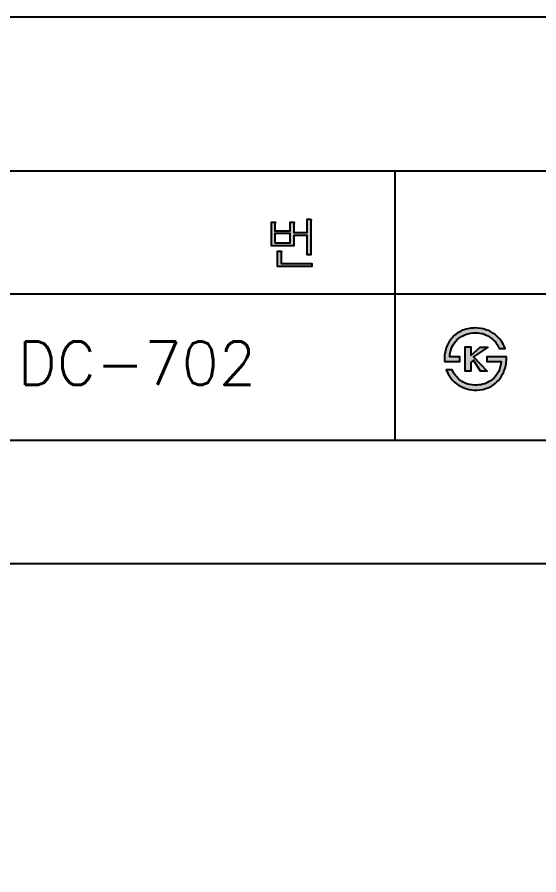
# Model space of a CAD drawing. Extents: x 63648 to 66073, y 58101 to 61531.
# Drawn here: x 64862 to 65267, y 60863 to 61531 of the extents above; entities that cross this region are included whole.
import ezdxf
from ezdxf.lldxf.tags import DXFTag

# ---------------------------------------------------------------- set-up
doc = ezdxf.new("R2010")
doc.units = 0
doc.header["$MEASUREMENT"] = 0
for name, color, linetype in [('LINE', 7, 'CONTINUOUS'), ('LINE @ 1 VP1', 7, 'CONTINUOUS'), ('LINE @ 1 VPModel', 7, 'CONTINUOUS'), ('YA', 7, 'CONTINUOUS')]:
    doc.layers.add(name, color=color, linetype=linetype)
doc.styles.get("Standard").update_dxf_attribs({"font": 'txt.shx', "bigfont": 'ghs.shx'})
tags = doc.linetypes.add('Amconstr', pattern=[9999, 9999, 0]).pattern_tags.tags
tags[6:7] = [DXFTag(74, 4), DXFTag(75, 0), DXFTag(340, '0'), DXFTag(46, 1.0), DXFTag(50, 0.0), DXFTag(44, 0.0), DXFTag(45, 0.0)]
tags[4:5] = [DXFTag(74, 4), DXFTag(75, 0), DXFTag(340, '0'), DXFTag(46, 1.0), DXFTag(50, 0.0), DXFTag(44, 0.0), DXFTag(45, 0.0)]

# ---------------------------------------------------------------- blocks, each defined once
blk = doc.blocks.new('*U46')
at = {"layer": 'LINE @ 1 VP1', "linetype": 'Amconstr'}
h = blk.add_hatch(color=256, dxfattribs=at)
h.dxf.hatch_style = 1
h.paths.add_polyline_path([(65076.83, 61370.32), (65076.87, 61370.7), (65077.04, 61371.04), (65077.13, 61371.23), (65077.15, 61371.31), (65077.17, 61371.38), (65077.17, 61371.45), (65077.17, 61371.48), (65077.17, 61371.5), (65077.16, 61371.53), (65077.15, 61371.55), (65077.14, 61371.57), (65077.12, 61371.58), (65077.09, 61371.61), (65077.06, 61371.63), (65076.97, 61371.68), (65076.85, 61371.71), (65076.7, 61371.74), (65075.86, 61371.79), (65073.99, 61371.79), (65073.99, 61365.16), (65062.07, 61365.16), (65062.07, 61370.53), (65062.15, 61370.91), (65062.36, 61371.21), (65062.46, 61371.36), (65062.5, 61371.43), (65062.52, 61371.49), (65062.52, 61371.52), (65062.53, 61371.54), (65062.53, 61371.57), (65062.53, 61371.59), (65062.52, 61371.61), (65062.51, 61371.63), (65062.5, 61371.65), (65062.49, 61371.67), (65062.48, 61371.68), (65062.47, 61371.68), (65062.44, 61371.7), (65062.38, 61371.72), (65062.17, 61371.76), (65061.48, 61371.79), (65059.33, 61371.79), (65059.33, 61353.42), (65076.83, 61353.42), (65076.83, 61361.46), (65087.17, 61361.46), (65087.17, 61346.33), (65090.01, 61346.33), (65090.01, 61372.59), (65090.05, 61372.97), (65090.22, 61373.3), (65090.31, 61373.5), (65090.36, 61373.65), (65090.37, 61373.71), (65090.37, 61373.77), (65090.37, 61373.79), (65090.36, 61373.81), (65090.36, 61373.83), (65090.33, 61373.88), (65090.31, 61373.9), (65090.29, 61373.92), (65090.26, 61373.94), (65090.23, 61373.96), (65090.19, 61373.98), (65090.09, 61374.01), (65089.84, 61374.05), (65089.5, 61374.06), (65087.17, 61374.06), (65087.17, 61363.81), (65076.83, 61363.81)])
h.paths.add_polyline_path([(65073.99, 61362.9), (65073.99, 61355.59), (65062.07, 61355.59), (65062.07, 61362.9)], flags=16)
h.paths.add_polyline_path([(65067.13, 61348.74), (65067.04, 61348.57), (65066.92, 61348.28), (65066.88, 61347.94), (65066.88, 61339.67), (65090.86, 61339.67), (65090.86, 61337.36), (65064.09, 61337.36), (65064.09, 61349.2), (65066.16, 61349.2), (65066.83, 61349.16), (65067.01, 61349.13), (65067.18, 61349.04), (65067.2, 61348.95), (65067.18, 61348.88)])
at = {"layer": 'LINE @ 1 VPModel', "linetype": 'Amconstr'}
h = blk.add_hatch(color=256, dxfattribs=at)
h.dxf.hatch_style = 1
h.paths.add_polyline_path([(65076.83, 61370.32), (65076.87, 61370.7), (65077.04, 61371.04), (65077.13, 61371.23), (65077.15, 61371.31), (65077.17, 61371.38), (65077.17, 61371.45), (65077.17, 61371.48), (65077.17, 61371.5), (65077.16, 61371.53), (65077.15, 61371.55), (65077.14, 61371.57), (65077.12, 61371.58), (65077.09, 61371.61), (65077.06, 61371.63), (65076.97, 61371.68), (65076.85, 61371.71), (65076.7, 61371.74), (65075.86, 61371.79), (65073.99, 61371.79), (65073.99, 61365.16), (65062.07, 61365.16), (65062.07, 61370.53), (65062.15, 61370.91), (65062.36, 61371.21), (65062.46, 61371.36), (65062.5, 61371.43), (65062.52, 61371.49), (65062.52, 61371.52), (65062.53, 61371.54), (65062.53, 61371.57), (65062.53, 61371.59), (65062.52, 61371.61), (65062.51, 61371.63), (65062.5, 61371.65), (65062.49, 61371.67), (65062.48, 61371.68), (65062.47, 61371.68), (65062.44, 61371.7), (65062.38, 61371.72), (65062.17, 61371.76), (65061.48, 61371.79), (65059.33, 61371.79), (65059.33, 61353.42), (65076.83, 61353.42), (65076.83, 61361.46), (65087.17, 61361.46), (65087.17, 61346.33), (65090.01, 61346.33), (65090.01, 61372.59), (65090.05, 61372.97), (65090.22, 61373.3), (65090.31, 61373.5), (65090.36, 61373.65), (65090.37, 61373.71), (65090.37, 61373.77), (65090.37, 61373.79), (65090.36, 61373.81), (65090.36, 61373.83), (65090.33, 61373.88), (65090.31, 61373.9), (65090.29, 61373.92), (65090.26, 61373.94), (65090.23, 61373.96), (65090.19, 61373.98), (65090.09, 61374.01), (65089.84, 61374.05), (65089.5, 61374.06), (65087.17, 61374.06), (65087.17, 61363.81), (65076.83, 61363.81)])
h.paths.add_polyline_path([(65073.99, 61362.9), (65073.99, 61355.59), (65062.07, 61355.59), (65062.07, 61362.9)], flags=16)
h.paths.add_polyline_path([(65067.13, 61348.74), (65067.04, 61348.57), (65066.92, 61348.28), (65066.88, 61347.94), (65066.88, 61339.67), (65090.86, 61339.67), (65090.86, 61337.36), (65064.09, 61337.36), (65064.09, 61349.2), (65066.16, 61349.2), (65066.83, 61349.16), (65067.01, 61349.13), (65067.18, 61349.04), (65067.2, 61348.95), (65067.18, 61348.88)])

msp = doc.modelspace()

# ---------------------------------------------------------------- hatches: boundary and pattern name
at = {"layer": 'LINE'}
h = msp.add_hatch(color=256, dxfattribs=at)
h.dxf.hatch_style = 1
edge = h.paths.add_edge_path()
edge.add_spline(control_points=[(65233.34, 61284.24), (65229.12, 61287.57), (65223.93, 61289.28), (65217.76, 61289.35)], knot_values=[4, 4, 4, 4, 5, 5, 5, 5], degree=3, periodic=0)
edge.add_spline(control_points=[(65217.76, 61289.35), (65213.78, 61289.31), (65210.19, 61288.54), (65206.98, 61287.04)], knot_values=[3, 3, 3, 3, 4, 4, 4, 4], degree=3, periodic=0)
edge.add_spline(control_points=[(65206.98, 61287.04), (65204.01, 61285.65), (65201.49, 61283.67), (65199.42, 61281.12)], knot_values=[2, 2, 2, 2, 3, 3, 3, 3], degree=3, periodic=0)
edge.add_spline(control_points=[(65199.42, 61281.12), (65197.43, 61278.75), (65195.96, 61275.99), (65195.02, 61272.87)], knot_values=[1, 1, 1, 1, 2, 2, 2, 2], degree=3, periodic=0)
edge.add_spline(control_points=[(65195.02, 61272.87), (65194.12, 61269.82), (65193.76, 61266.64), (65193.95, 61263.33)], knot_values=[0, 0, 0, 0, 1, 1, 1, 1], degree=3, periodic=0)
edge.add_spline(control_points=[(65193.95, 61263.33), (65193.95, 61263.33), (65193.95, 61263.33), (65193.95, 61263.33), (65193.95, 61263.33), (65205.87, 61263.33), (65205.87, 61263.33), (65205.87, 61263.33), (65205.87, 61266.87), (65205.87, 61266.87), (65205.87, 61266.87), (65198.09, 61266.87), (65198.09, 61266.87)], knot_values=[11.00004, 11.00004, 11.00004, 11.00004, 12, 12, 12, 13, 13, 13, 14, 14, 14, 14.99996, 14.99996, 14.99996, 14.99996], degree=3, periodic=0)
edge.add_spline(control_points=[(65198.09, 61266.87), (65198.09, 61266.87), (65198.09, 61266.87), (65198.09, 61266.87)], knot_values=[11, 11, 11, 11, 11.00004, 11.00004, 11.00004, 11.00004], degree=3, periodic=0)
edge.add_spline(control_points=[(65198.09, 61266.87), (65198.39, 61272.54), (65200.44, 61277.11), (65204.24, 61280.57)], knot_values=[10, 10, 10, 10, 11, 11, 11, 11], degree=3, periodic=0)
edge.add_spline(control_points=[(65204.24, 61280.57), (65207.92, 61283.92), (65212.57, 61285.59), (65218.18, 61285.59)], knot_values=[9, 9, 9, 9, 10, 10, 10, 10], degree=3, periodic=0)
edge.add_spline(control_points=[(65218.18, 61285.59), (65222.84, 61285.59), (65227.02, 61284.14), (65230.71, 61281.25)], knot_values=[8, 8, 8, 8, 9, 9, 9, 9], degree=3, periodic=0)
edge.add_spline(control_points=[(65230.71, 61281.25), (65233.64, 61278.88), (65235.57, 61276.28), (65236.51, 61273.46)], knot_values=[7, 7, 7, 7, 8, 8, 8, 8], degree=3, periodic=0)
edge.add_spline(control_points=[(65236.51, 61273.46), (65236.51, 61273.46), (65241.18, 61273.46), (65241.18, 61273.46)], knot_values=[6.00001, 6.00001, 6.00001, 6.00001, 7, 7, 7, 7], degree=3, periodic=0)
edge.add_spline(control_points=[(65241.18, 61273.46), (65239.37, 61277.94), (65236.76, 61281.53), (65233.34, 61284.24)], knot_values=[5, 5, 5, 5, 6, 6, 6, 6], degree=3, periodic=0)
h = msp.add_hatch(color=256, dxfattribs=at)
h.dxf.hatch_style = 1
h.paths.add_polyline_path([(65216.72, 61267), (65227.66, 61274.44), (65221.85, 61274.44), (65214.63, 61267.9), (65214.63, 61274.61), (65210.19, 61274.61), (65210.19, 61255.72), (65214.63, 61255.72), (65214.63, 61262.43), (65216.72, 61264.29), (65222.08, 61255.72), (65227.15, 61255.72)])
h = msp.add_hatch(color=256, dxfattribs=at)
h.dxf.hatch_style = 1
edge = h.paths.add_edge_path()
edge.add_spline(control_points=[(65240.73, 61256.75), (65241.85, 61259.96), (65242.38, 61263.33), (65242.31, 61266.87)], knot_values=[0, 0, 0, 0, 1, 1, 1, 1], degree=3, periodic=0)
edge.add_spline(control_points=[(65242.31, 61266.87), (65242.31, 61266.87), (65242.31, 61266.87), (65242.31, 61266.87), (65242.31, 61266.87), (65226.93, 61266.87), (65226.93, 61266.87), (65226.93, 61266.87), (65226.93, 61263.33), (65226.93, 61263.33), (65226.93, 61263.33), (65238.09, 61263.33), (65238.09, 61263.33)], knot_values=[11.00004, 11.00004, 11.00004, 11.00004, 12, 12, 12, 13, 13, 13, 14, 14, 14, 14.99996, 14.99996, 14.99996, 14.99996], degree=3, periodic=0)
edge.add_spline(control_points=[(65238.09, 61263.33), (65238.09, 61263.33), (65238.09, 61263.33), (65238.09, 61263.33)], knot_values=[11, 11, 11, 11, 11.00004, 11.00004, 11.00004, 11.00004], degree=3, periodic=0)
edge.add_spline(control_points=[(65238.09, 61263.33), (65237.61, 61257.32), (65235.27, 61252.62), (65231.11, 61249.19)], knot_values=[10, 10, 10, 10, 11, 11, 11, 11], degree=3, periodic=0)
edge.add_spline(control_points=[(65231.11, 61249.19), (65227.55, 61246.34), (65223.54, 61244.91), (65219.12, 61244.91)], knot_values=[9, 9, 9, 9, 10, 10, 10, 10], degree=3, periodic=0)
edge.add_spline(control_points=[(65219.12, 61244.91), (65214.09, 61244.64), (65209.76, 61245.92), (65206.16, 61248.74)], knot_values=[8, 8, 8, 8, 9, 9, 9, 9], degree=3, periodic=0)
edge.add_spline(control_points=[(65206.16, 61248.74), (65203.68, 61250.7), (65201.55, 61253.4), (65199.74, 61256.86)], knot_values=[7, 7, 7, 7, 8, 8, 8, 8], degree=3, periodic=0)
edge.add_spline(control_points=[(65199.74, 61256.86), (65199.74, 61256.86), (65195.31, 61256.86), (65195.31, 61256.86)], knot_values=[6.00001, 6.00001, 6.00001, 6.00001, 7, 7, 7, 7], degree=3, periodic=0)
edge.add_spline(control_points=[(65195.31, 61256.86), (65197.41, 61251.6), (65200.62, 61247.6), (65204.94, 61244.85)], knot_values=[5, 5, 5, 5, 6, 6, 6, 6], degree=3, periodic=0)
edge.add_spline(control_points=[(65204.94, 61244.85), (65209, 61242.25), (65213.71, 61240.96), (65219.09, 61241)], knot_values=[4, 4, 4, 4, 5, 5, 5, 5], degree=3, periodic=0)
edge.add_spline(control_points=[(65219.09, 61241), (65222.4, 61241), (65225.51, 61241.67), (65228.44, 61243.03)], knot_values=[3, 3, 3, 3, 4, 4, 4, 4], degree=3, periodic=0)
edge.add_spline(control_points=[(65228.44, 61243.03), (65231.3, 61244.32), (65233.8, 61246.14), (65235.93, 61248.52)], knot_values=[2, 2, 2, 2, 3, 3, 3, 3], degree=3, periodic=0)
edge.add_spline(control_points=[(65235.93, 61248.52), (65238.04, 61250.89), (65239.64, 61253.63), (65240.73, 61256.75)], knot_values=[1, 1, 1, 1, 2, 2, 2, 2], degree=3, periodic=0)

# ---------------------------------------------------------------- linework, layer by layer
at = {"layer": 'YA', "color": 7}
for p, q in [((65914.92, 61411.6), (63838.92, 61411.6)), ((65155.63, 61201.6), (65155.63, 61411.6)), ((65914.92, 61315.6), (64233.4, 61315.6)), ((65914.92, 61201.6), (63838.92, 61201.6)), ((65914.92, 61105.6), (63838.92, 61105.6)), ((65914.92, 61105.6), (63838.92, 61105.6))]:
    msp.add_line(p, q, dxfattribs=at)
at = {"layer": 'YA', "color": 0}
msp.add_lwpolyline([(63647.55, 58101.12), (66073.05, 58101.12), (66073.05, 61531.47), (63647.55, 61531.47)], close=True, dxfattribs=at)
at = {"layer": 'YA', "color": 7}
for points in [[(65062.49, 61371.67), (65062.5, 61371.65), (65062.51, 61371.63), (65062.52, 61371.61), (65062.53, 61371.59), (65062.53, 61371.57), (65062.53, 61371.54), (65062.52, 61371.52), (65062.52, 61371.49), (65062.5, 61371.43), (65062.46, 61371.36), (65062.36, 61371.21), (65062.15, 61370.91), (65062.07, 61370.53), (65062.07, 61365.16), (65073.99, 61365.16), (65073.99, 61371.79), (65075.86, 61371.79), (65076.7, 61371.74), (65076.85, 61371.71), (65076.97, 61371.68), (65077.06, 61371.63), (65077.09, 61371.61), (65077.12, 61371.58), (65077.14, 61371.57), (65077.15, 61371.55), (65077.16, 61371.53), (65077.17, 61371.5), (65077.17, 61371.48), (65077.17, 61371.45), (65077.17, 61371.38), (65077.15, 61371.31), (65077.13, 61371.23), (65077.04, 61371.04), (65076.87, 61370.7), (65076.83, 61370.32), (65076.83, 61363.81), (65087.17, 61363.81), (65087.17, 61374.06), (65089.5, 61374.06), (65089.84, 61374.05), (65090.09, 61374.01), (65090.19, 61373.98), (65090.23, 61373.96), (65090.26, 61373.94), (65090.29, 61373.92), (65090.31, 61373.9), (65090.33, 61373.88), (65090.34, 61373.86), (65090.35, 61373.85), (65090.36, 61373.83), (65090.36, 61373.81), (65090.37, 61373.79), (65090.37, 61373.77), (65090.37, 61373.71), (65090.36, 61373.65), (65090.31, 61373.5), (65090.22, 61373.3), (65090.05, 61372.97), (65090.01, 61372.59), (65090.01, 61346.33), (65087.17, 61346.33), (65087.17, 61361.46), (65076.83, 61361.46), (65076.83, 61353.42), (65059.33, 61353.42), (65059.33, 61371.79), (65061.48, 61371.79), (65062.17, 61371.76), (65062.38, 61371.72), (65062.44, 61371.7), (65062.47, 61371.68), (65062.48, 61371.68), (65062.49, 61371.67)], [(65062.07, 61355.59), (65073.99, 61355.59), (65073.99, 61362.9), (65062.07, 61362.9), (65062.07, 61355.59)], [(65067.17, 61349.03), (65067.18, 61349.02), (65067.19, 61349.01), (65067.19, 61348.99), (65067.19, 61348.97), (65067.19, 61348.95), (65067.19, 61348.93), (65067.18, 61348.88), (65067.13, 61348.74), (65067.04, 61348.57), (65066.92, 61348.28), (65066.88, 61347.94), (65066.88, 61339.67), (65090.86, 61339.67), (65090.86, 61337.36), (65064.09, 61337.36), (65064.09, 61349.2), (65066.16, 61349.2), (65066.83, 61349.16), (65066.95, 61349.14), (65067.04, 61349.11), (65067.12, 61349.07), (65067.15, 61349.06), (65067.17, 61349.04)]]:
    msp.add_lwpolyline(points, dxfattribs=at)
msp.add_lwpolyline([(65214.63, 61267.9), (65221.85, 61274.44), (65227.66, 61274.44), (65216.72, 61267), (65227.15, 61255.72), (65222.08, 61255.72), (65216.72, 61264.29), (65214.63, 61262.43), (65214.63, 61255.72), (65210.19, 61255.72), (65210.19, 61274.61), (65214.63, 61274.61), (65214.63, 61267.9)], close=True, dxfattribs=at)
for points in [[(65193.95, 61263.33), (65193.76, 61266.64), (65194.12, 61269.82), (65195.02, 61272.87), (65195.96, 61275.99), (65197.43, 61278.75), (65199.42, 61281.12), (65201.49, 61283.67), (65204.01, 61285.65), (65206.98, 61287.04), (65210.19, 61288.54), (65213.78, 61289.31), (65217.76, 61289.35), (65223.93, 61289.28), (65229.12, 61287.57), (65233.34, 61284.24), (65236.76, 61281.53), (65239.37, 61277.94), (65241.18, 61273.46), (65241.18, 61273.46), (65236.51, 61273.46), (65236.51, 61273.46), (65235.57, 61276.28), (65233.64, 61278.88), (65230.71, 61281.25), (65227.02, 61284.14), (65222.84, 61285.59), (65218.18, 61285.59), (65212.57, 61285.59), (65207.92, 61283.92), (65204.24, 61280.57), (65200.44, 61277.11), (65198.39, 61272.54), (65198.09, 61266.87), (65198.09, 61266.87), (65205.87, 61266.87), (65205.87, 61266.87), (65205.87, 61266.87), (65205.87, 61263.33), (65205.87, 61263.33), (65205.87, 61263.33), (65193.95, 61263.33), (65193.95, 61263.33), (65193.95, 61263.33), (65193.95, 61263.33), (65193.95, 61263.33)], [(65242.31, 61266.87), (65242.38, 61263.33), (65241.85, 61259.96), (65240.73, 61256.75), (65239.64, 61253.63), (65238.04, 61250.89), (65235.93, 61248.52), (65233.8, 61246.14), (65231.3, 61244.32), (65228.44, 61243.03), (65225.51, 61241.67), (65222.4, 61241), (65219.09, 61241), (65213.71, 61240.96), (65209, 61242.25), (65204.94, 61244.85), (65200.62, 61247.6), (65197.41, 61251.6), (65195.31, 61256.86), (65195.31, 61256.86), (65199.74, 61256.86), (65199.74, 61256.86), (65201.55, 61253.4), (65203.68, 61250.7), (65206.16, 61248.74), (65209.76, 61245.92), (65214.09, 61244.64), (65219.12, 61244.91), (65223.54, 61244.91), (65227.55, 61246.34), (65231.11, 61249.19), (65235.27, 61252.62), (65237.61, 61257.32), (65238.09, 61263.33), (65238.09, 61263.33), (65226.93, 61263.33), (65226.93, 61263.33), (65226.93, 61263.33), (65226.93, 61266.87), (65226.93, 61266.87), (65226.93, 61266.87), (65242.31, 61266.87), (65242.31, 61266.87), (65242.31, 61266.87), (65242.31, 61266.87), (65242.31, 61266.87)]]:
    msp.add_open_spline(points, degree=3, knots=[0, 0, 0, 0, 1, 1, 1, 2, 2, 2, 3, 3, 3, 4, 4, 4, 5, 5, 5, 6, 6, 6, 7, 7, 7, 8, 8, 8, 9, 9, 9, 10, 10, 10, 11, 11, 11, 12, 12, 12, 13, 13, 13, 14, 14, 14, 15, 15, 15, 15], dxfattribs=at)

# ---------------------------------------------------------------- block references
at = {"layer": 'LINE', "color": 0}
msp.add_blockref('*U46', (0, 0), dxfattribs=at)

# ---------------------------------------------------------------- texts
at = {"layer": 'YA', "color": 7}
msp.add_text('DC-702', height=33.819, dxfattribs=at).set_placement((64861.93, 61245.13))

doc.saveas('drawing.dxf')
